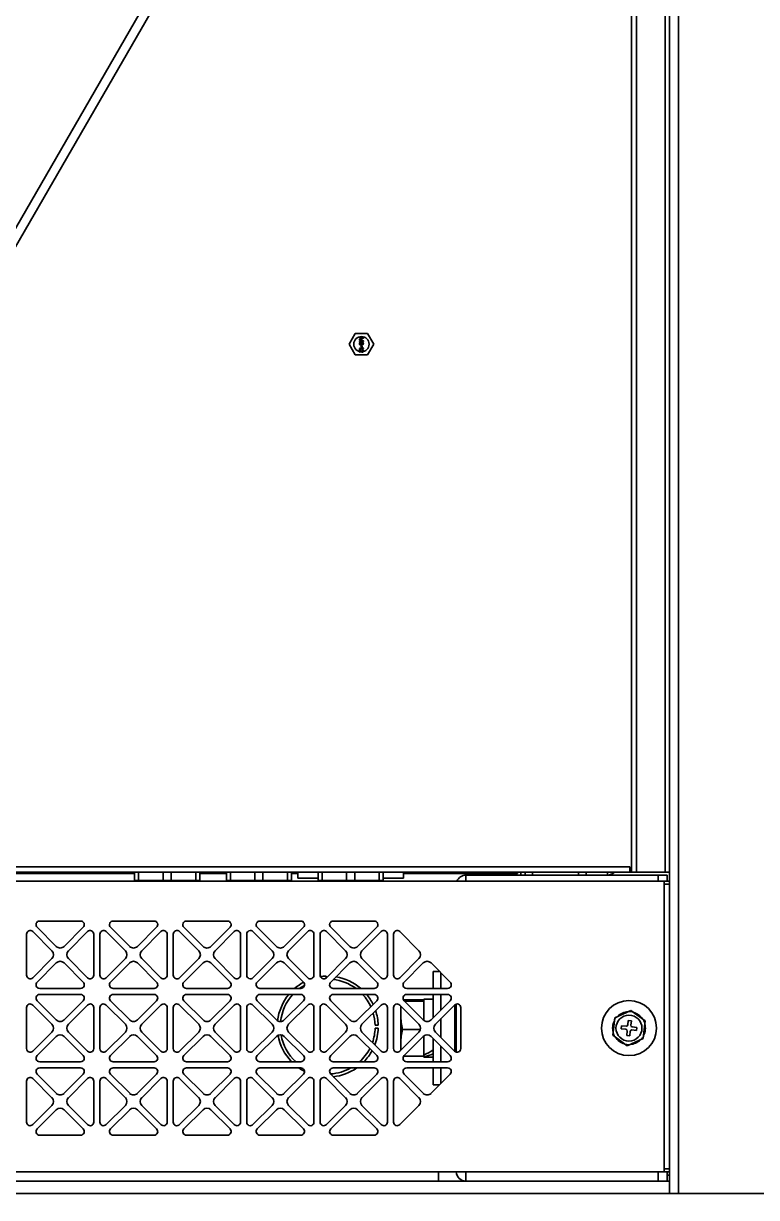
# Model space of a CAD drawing. Header units: millimetres. Extents: x 32496 to 166256, y 3504 to 23939.
# Drawn here: x 143531 to 143770.7, y 12233.9 to 12617.6 of the extents above; entities that cross this region are included whole.
import ezdxf

# ---------------------------------------------------------------- set-up
doc = ezdxf.new("R2010")
doc.units = ezdxf.units.MM
doc.layers.get('0').update_dxf_attribs({"lineweight": 35})
doc.layers.add('THICK', color=7, linetype='Continuous', lineweight=0)
doc.styles.add('TH_GBDIM', font='仿宋_GB2312.ttf', dxfattribs={"width": 0.8})
doc.dimstyles.new('TH_GBDIM', dxfattribs={"dimscale": 42, "dimtxt": 3, "dimasz": 3, "dimexe": 1.2, "dimexo": 0, "dimgap": 1, "dimtad": 1, "dimdec": 1, "dimdsep": 46, "dimtxsty": 'TH_GBDIM', "dimcen": 2.5, "dimdle": 252, "dimclrd": 4, "dimclre": 4, "dimclrt": 3, "dimadec": 0, "dimazin": 2, "dimtfac": 0.714286, "dimtdec": 1, "dimtmove": 0, "dimatfit": 3, "dimfxl": 1, "dimtolj": 1, "dimarcsym": 0})

# ---------------------------------------------------------------- blocks, each defined once
blk = doc.blocks.new('8-1250')
at = {"linetype": 'Continuous'}
for p, q in [((-4851.13, -32152.29), (-4851.13, -34671.29)), ((-4859.13, -33994.26), (-5247.12, -34666.29)), ((-4859.13, -34000.26), (-5243.66, -34666.29)), ((-4864.83, -34010.14), (-4864.83, -34566.29)), ((-4866.53, -34566.29), (-4866.53, -34013.08)), ((-4855.53, -34566.29), (-4855.53, -34040.26)), ((-4854.13, -34040.26), (-4854.13, -34671.29)), ((-4958.87, -34393.79), (-4956.85, -34390.29)), ((-4952.81, -34390.29), (-4956.85, -34390.29)), ((-4955.48, -34391.75), (-4955.48, -34391.59)), ((-4955.48, -34391.59), (-4954.18, -34391.59)), ((-4954.18, -34391.59), (-4954.18, -34391.83)), ((-4952.81, -34390.29), (-4950.79, -34393.79)), ((-4956.85, -34397.29), (-4958.87, -34393.79)), ((-4954.45, -34391.75), (-4955.48, -34391.75)), ((-4954.45, -34391.75), (-4955.48, -34392.13)), ((-4955.48, -34392.35), (-4955.48, -34392.13)), ((-4955.48, -34392.35), (-4954.45, -34392.73)), ((-4955.48, -34392.89), (-4955.48, -34392.73)), ((-4955.48, -34392.73), (-4954.45, -34392.73)), ((-4954.18, -34392.89), (-4955.48, -34392.89)), ((-4955.45, -34393.4), (-4955.48, -34393.54)), ((-4955.48, -34393.67), (-4955.48, -34393.54)), ((-4955.48, -34393.67), (-4955.45, -34393.81)), ((-4955.48, -34395.22), (-4955.48, -34395.06)), ((-4955.48, -34395.06), (-4954.4, -34395.06)), ((-4954.18, -34395.22), (-4955.48, -34395.22)), ((-4955.48, -34396.41), (-4955.48, -34395.43)), ((-4955.48, -34395.43), (-4955.34, -34395.43)), ((-4955.37, -34393.27), (-4955.45, -34393.4)), ((-4955.45, -34393.81), (-4955.37, -34393.95)), ((-4955.26, -34393.19), (-4955.37, -34393.27)), ((-4955.37, -34393.95), (-4955.26, -34394.03)), ((-4955.34, -34392.24), (-4954.18, -34391.83)), ((-4954.18, -34392.65), (-4955.34, -34392.24)), ((-4955.34, -34393.51), (-4955.31, -34393.43)), ((-4955.34, -34393.51), (-4955.34, -34393.7)), ((-4955.31, -34393.78), (-4955.34, -34393.7)), ((-4954.65, -34396.19), (-4955.34, -34395.43)), ((-4955.31, -34393.43), (-4955.26, -34393.35)), ((-4955.26, -34393.86), (-4955.31, -34393.78)), ((-4955.12, -34393.13), (-4955.26, -34393.19)), ((-4955.26, -34393.35), (-4955.17, -34393.3)), ((-4955.17, -34393.92), (-4955.26, -34393.86)), ((-4955.26, -34394.03), (-4955.12, -34394.08)), ((-4955.17, -34393.3), (-4955.09, -34393.27)), ((-4955.09, -34393.95), (-4955.17, -34393.92)), ((-4954.92, -34393.11), (-4955.12, -34393.13)), ((-4954.98, -34394.08), (-4955.12, -34394.08)), ((-4955.01, -34393.27), (-4955.09, -34393.27)), ((-4955.09, -34393.95), (-4955.01, -34393.95)), ((-4955.06, -34394.51), (-4955.06, -34394.46)), ((-4955.06, -34394.46), (-4954.87, -34394.46)), ((-4954.87, -34394.51), (-4955.06, -34394.51)), ((-4955.01, -34393.27), (-4954.92, -34393.3)), ((-4954.92, -34393.92), (-4955.01, -34393.95)), ((-4954.98, -34394.3), (-4955.01, -34394.32)), ((-4955.01, -34394.32), (-4954.87, -34394.46)), ((-4954.87, -34394.51), (-4955.01, -34394.65)), ((-4955.01, -34394.65), (-4954.98, -34394.68)), ((-4954.98, -34394.08), (-4954.84, -34394.03)), ((-4954.81, -34394.46), (-4954.98, -34394.3)), ((-4954.98, -34394.68), (-4954.81, -34394.51)), ((-4954.92, -34393.11), (-4954.73, -34393.11)), ((-4954.92, -34393.3), (-4954.87, -34393.35)), ((-4954.87, -34393.86), (-4954.92, -34393.92)), ((-4954.87, -34393.35), (-4954.81, -34393.43)), ((-4954.81, -34393.78), (-4954.87, -34393.86)), ((-4954.84, -34394.03), (-4954.76, -34393.95)), ((-4954.81, -34393.43), (-4954.79, -34393.51)), ((-4954.79, -34393.7), (-4954.81, -34393.78)), ((-4954.65, -34394.3), (-4954.81, -34394.46)), ((-4954.81, -34394.51), (-4954.65, -34394.68)), ((-4954.68, -34393.4), (-4954.79, -34393.24)), ((-4954.73, -34393.24), (-4954.79, -34393.24)), ((-4954.79, -34393.7), (-4954.79, -34393.51)), ((-4954.76, -34393.95), (-4954.68, -34393.81)), ((-4954.76, -34394.46), (-4954.62, -34394.32)), ((-4954.76, -34394.46), (-4954.56, -34394.46)), ((-4954.62, -34394.65), (-4954.76, -34394.51)), ((-4954.56, -34394.51), (-4954.76, -34394.51)), ((-4954.54, -34393.13), (-4954.73, -34393.11)), ((-4954.73, -34393.24), (-4954.56, -34393.27)), ((-4954.65, -34393.54), (-4954.68, -34393.4)), ((-4954.68, -34393.81), (-4954.65, -34393.67)), ((-4954.65, -34393.54), (-4954.65, -34393.67)), ((-4954.62, -34394.32), (-4954.65, -34394.3)), ((-4954.65, -34394.68), (-4954.62, -34394.65)), ((-4954.59, -34394.89), (-4954.4, -34395.06)), ((-4954.59, -34394.89), (-4954.37, -34394.89)), ((-4954.56, -34393.27), (-4954.48, -34393.3)), ((-4954.56, -34394.46), (-4954.56, -34394.51)), ((-4954.4, -34393.19), (-4954.54, -34393.13)), ((-4954.48, -34393.3), (-4954.4, -34393.35)), ((-4954.4, -34393.84), (-4954.48, -34393.89)), ((-4954.48, -34394.03), (-4954.48, -34393.89)), ((-4954.48, -34394.03), (-4954.4, -34394)), ((-4954.48, -34395.6), (-4954.48, -34395.46)), ((-4954.37, -34395.49), (-4954.48, -34395.46)), ((-4954.29, -34393.27), (-4954.4, -34393.19)), ((-4954.4, -34393.35), (-4954.34, -34393.43)), ((-4954.34, -34393.76), (-4954.4, -34393.84)), ((-4954.4, -34394), (-4954.29, -34393.92)), ((-4954.18, -34395.06), (-4954.37, -34394.89)), ((-4954.26, -34395.6), (-4954.37, -34395.49)), ((-4954.34, -34393.43), (-4954.32, -34393.51)), ((-4954.32, -34393.67), (-4954.34, -34393.76)), ((-4954.32, -34393.67), (-4954.32, -34393.51)), ((-4954.21, -34393.4), (-4954.29, -34393.27)), ((-4954.29, -34393.92), (-4954.21, -34393.78)), ((-4954.18, -34393.54), (-4954.21, -34393.4)), ((-4954.21, -34393.78), (-4954.18, -34393.65)), ((-4954.18, -34392.65), (-4954.18, -34392.89)), ((-4954.18, -34393.54), (-4954.18, -34393.65)), ((-4954.18, -34395.06), (-4954.18, -34395.22)), ((-4950.79, -34393.79), (-4952.81, -34397.29)), ((-4956.85, -34397.29), (-4952.81, -34397.29)), ((-4955.34, -34396.41), (-4955.48, -34396.41)), ((-4955.34, -34395.65), (-4955.34, -34396.41)), ((-4955.34, -34395.65), (-4954.73, -34396.33)), ((-4954.73, -34396.33), (-4954.65, -34396.38)), ((-4954.54, -34396.25), (-4954.65, -34396.19)), ((-4954.65, -34396.38), (-4954.54, -34396.41)), ((-4954.54, -34396.25), (-4954.48, -34396.25)), ((-4954.48, -34396.41), (-4954.54, -34396.41)), ((-4954.48, -34395.6), (-4954.4, -34395.65)), ((-4954.4, -34396.19), (-4954.48, -34396.25)), ((-4954.48, -34396.41), (-4954.37, -34396.38)), ((-4954.4, -34395.65), (-4954.34, -34395.73)), ((-4954.34, -34396.11), (-4954.4, -34396.19)), ((-4954.37, -34396.38), (-4954.26, -34396.27)), ((-4954.34, -34395.73), (-4954.32, -34395.87)), ((-4954.32, -34395.98), (-4954.34, -34396.11)), ((-4954.32, -34395.98), (-4954.32, -34395.87)), ((-4954.21, -34395.71), (-4954.26, -34395.6)), ((-4954.26, -34396.27), (-4954.21, -34396.17)), ((-4954.18, -34395.9), (-4954.21, -34395.71)), ((-4954.21, -34396.17), (-4954.18, -34396)), ((-4954.18, -34395.9), (-4954.18, -34396)), ((-5185.92, -34566.29), (-4864.83, -34566.29)), ((-5184.94, -34564.59), (-4867.03, -34564.59)), ((-5028.99, -34566.79), (-5176.1, -34566.79)), ((-5028.99, -34569.06), (-5028.99, -34566.29)), ((-5027.68, -34569.06), (-5027.68, -34566.29)), ((-5019.65, -34569.06), (-5019.65, -34566.29)), ((-5017.01, -34569.06), (-5017.01, -34566.29)), ((-5008.98, -34569.06), (-5008.98, -34566.29)), ((-5007.66, -34569.06), (-5007.66, -34566.29)), ((-4998.99, -34566.79), (-5007.66, -34566.79)), ((-4998.99, -34569.06), (-4998.99, -34566.29)), ((-4997.68, -34569.06), (-4997.68, -34566.29)), ((-4989.65, -34569.06), (-4989.65, -34566.29)), ((-4987.01, -34569.06), (-4987.01, -34566.29)), ((-4978.98, -34569.06), (-4978.98, -34566.29)), ((-4977.66, -34569.06), (-4977.66, -34566.29)), ((-4975.58, -34566.79), (-4977.66, -34566.79)), ((-4975.58, -34568.29), (-4975.58, -34566.29)), ((-4968.99, -34569.06), (-4968.99, -34566.29)), ((-4967.68, -34569.06), (-4967.68, -34566.29)), ((-4959.65, -34569.06), (-4959.65, -34566.29)), ((-4957.01, -34569.06), (-4957.01, -34566.29)), ((-4948.98, -34569.06), (-4948.98, -34566.29)), ((-4947.66, -34569.06), (-4947.66, -34566.29)), ((-4941.08, -34568.29), (-4941.08, -34566.29)), ((-4903.83, -34566.79), (-4941.08, -34566.79)), ((-4920.63, -34569.29), (-4920.63, -34567.29)), ((-4854.83, -34567.29), (-4920.63, -34567.29)), ((-4904.23, -34567.29), (-4904.23, -34566.79)), ((-4903.83, -34566.79), (-4903.83, -34566.29)), ((-4902.73, -34567.29), (-4902.73, -34566.29)), ((-4901.33, -34567.29), (-4901.33, -34566.29)), ((-4898.83, -34567.29), (-4898.83, -34566.29)), ((-4883.83, -34567.29), (-4883.83, -34566.29)), ((-4881.33, -34567.29), (-4881.33, -34566.29)), ((-4874.33, -34566.29), (-4874.33, -34567.29)), ((-4867.03, -34566.29), (-4867.03, -34564.59)), ((-4864.83, -34566.29), (-4854.13, -34566.29)), ((-4857.83, -34569.29), (-4857.83, -34567.29)), ((-4854.83, -34567.29), (-4854.83, -34569.29)), ((-5187.65, -34569.29), (-4854.13, -34569.29)), ((-5028.99, -34569.06), (-5007.66, -34569.06)), ((-4998.99, -34569.06), (-4977.66, -34569.06)), ((-4975.58, -34568.29), (-4968.99, -34568.29)), ((-4968.99, -34569.06), (-4947.66, -34569.06)), ((-4947.66, -34568.29), (-4941.08, -34568.29)), ((-4855.83, -34570.29), (-4855.83, -34569.29)), ((-4855.83, -34663.29), (-4855.83, -34570.29)), ((-4854.13, -34570.29), (-4855.83, -34570.29)), ((-5046.64, -34582.29), (-5060.02, -34582.29)), ((-5022.64, -34582.29), (-5036.02, -34582.29)), ((-4998.64, -34582.29), (-5012.02, -34582.29)), ((-4974.64, -34582.29), (-4988.02, -34582.29)), ((-4950.64, -34582.29), (-4964.02, -34582.29)), ((-5064.33, -34586.6), (-5064.33, -34599.98)), ((-5056.01, -34592.02), (-5062.28, -34585.75)), ((-5060.87, -34584.34), (-5054.6, -34590.6)), ((-5052.05, -34590.6), (-5045.79, -34584.34)), ((-5044.38, -34585.75), (-5050.64, -34592.02)), ((-5042.33, -34599.98), (-5042.33, -34586.6)), ((-5040.33, -34586.6), (-5040.33, -34599.98)), ((-5032.01, -34592.02), (-5038.28, -34585.75)), ((-5036.87, -34584.34), (-5030.6, -34590.6)), ((-5028.05, -34590.6), (-5021.79, -34584.34)), ((-5020.38, -34585.75), (-5026.64, -34592.02)), ((-5018.33, -34599.98), (-5018.33, -34586.6)), ((-5016.33, -34586.6), (-5016.33, -34599.98)), ((-5008.01, -34592.02), (-5014.28, -34585.75)), ((-5012.87, -34584.34), (-5006.6, -34590.6)), ((-5004.05, -34590.6), (-4997.79, -34584.34)), ((-4996.38, -34585.75), (-5002.64, -34592.02)), ((-4994.33, -34599.98), (-4994.33, -34586.6)), ((-4992.33, -34586.6), (-4992.33, -34599.98)), ((-4984.01, -34592.02), (-4990.28, -34585.75)), ((-4988.87, -34584.34), (-4982.6, -34590.6)), ((-4980.05, -34590.6), (-4973.79, -34584.34)), ((-4972.38, -34585.75), (-4978.64, -34592.02)), ((-4970.33, -34599.98), (-4970.33, -34586.6)), ((-4968.33, -34586.6), (-4968.33, -34599.98)), ((-4960.01, -34592.02), (-4966.28, -34585.75)), ((-4964.87, -34584.34), (-4958.6, -34590.6)), ((-4956.05, -34590.6), (-4949.79, -34584.34)), ((-4948.38, -34585.75), (-4954.64, -34592.02)), ((-4946.33, -34599.98), (-4946.33, -34586.6)), ((-4944.33, -34586.6), (-4944.33, -34599.98)), ((-4936.01, -34592.02), (-4942.28, -34585.75)), ((-5062.28, -34600.83), (-5056.01, -34594.56)), ((-5050.64, -34594.56), (-5044.38, -34600.83)), ((-5038.28, -34600.83), (-5032.01, -34594.56)), ((-5026.64, -34594.56), (-5020.38, -34600.83)), ((-5014.28, -34600.83), (-5008.01, -34594.56)), ((-5002.64, -34594.56), (-4996.38, -34600.83)), ((-4990.28, -34600.83), (-4984.01, -34594.56)), ((-4978.64, -34594.56), (-4972.38, -34600.83)), ((-4966.28, -34600.83), (-4960.01, -34594.56)), ((-4954.64, -34594.56), (-4948.38, -34600.83)), ((-4942.28, -34600.83), (-4936.01, -34594.56)), ((-5054.6, -34595.98), (-5060.87, -34602.24)), ((-5045.79, -34602.24), (-5052.05, -34595.98)), ((-5030.6, -34595.98), (-5036.87, -34602.24)), ((-5021.79, -34602.24), (-5028.05, -34595.98)), ((-5006.6, -34595.98), (-5012.87, -34602.24)), ((-4997.79, -34602.24), (-5004.05, -34595.98)), ((-4982.6, -34595.98), (-4988.87, -34602.24)), ((-4973.79, -34602.24), (-4980.05, -34595.98)), ((-4958.6, -34595.98), (-4964.87, -34602.24)), ((-4949.79, -34602.24), (-4956.05, -34595.98)), ((-4934.6, -34595.98), (-4940.87, -34602.24)), ((-4925.79, -34602.24), (-4932.05, -34595.98)), ((-4931.33, -34598.79), (-4931.33, -34604.29)), ((-4931.33, -34598.79), (-4929.24, -34598.79)), ((-4966.33, -34600.87), (-4966.33, -34600.3)), ((-4928.83, -34604.29), (-4928.83, -34599.2)), ((-5060.02, -34604.29), (-5046.64, -34604.29)), ((-5046.64, -34606.29), (-5060.02, -34606.29)), ((-5036.02, -34604.29), (-5022.64, -34604.29)), ((-5022.64, -34606.29), (-5036.02, -34606.29)), ((-5012.02, -34604.29), (-4998.64, -34604.29)), ((-4998.64, -34606.29), (-5012.02, -34606.29)), ((-4988.02, -34604.29), (-4974.64, -34604.29)), ((-4974.64, -34606.29), (-4988.02, -34606.29)), ((-4964.02, -34604.29), (-4950.64, -34604.29)), ((-4950.64, -34606.29), (-4964.02, -34606.29)), ((-4940.02, -34604.29), (-4926.64, -34604.29)), ((-4926.64, -34606.29), (-4940.02, -34606.29)), ((-4931.33, -34606.29), (-4931.33, -34613.87)), ((-4928.83, -34611.37), (-4928.83, -34606.29)), ((-5056.01, -34616.02), (-5062.28, -34609.75)), ((-5060.87, -34608.34), (-5054.6, -34614.6)), ((-5052.05, -34614.6), (-5045.79, -34608.34)), ((-5044.38, -34609.75), (-5050.64, -34616.02)), ((-5032.01, -34616.02), (-5038.28, -34609.75)), ((-5036.87, -34608.34), (-5030.6, -34614.6)), ((-5028.05, -34614.6), (-5021.79, -34608.34)), ((-5020.38, -34609.75), (-5026.64, -34616.02)), ((-5008.01, -34616.02), (-5014.28, -34609.75)), ((-5012.87, -34608.34), (-5006.6, -34614.6)), ((-5004.05, -34614.6), (-4997.79, -34608.34)), ((-4996.38, -34609.75), (-5002.64, -34616.02)), ((-4984.01, -34616.02), (-4990.28, -34609.75)), ((-4988.87, -34608.34), (-4982.6, -34614.6)), ((-4980.05, -34614.6), (-4973.79, -34608.34)), ((-4972.38, -34609.75), (-4978.64, -34616.02)), ((-4960.01, -34616.02), (-4966.28, -34609.75)), ((-4964.87, -34608.34), (-4958.6, -34614.6)), ((-4956.05, -34614.6), (-4949.79, -34608.34)), ((-4948.38, -34609.75), (-4954.64, -34616.02)), ((-4936.01, -34616.02), (-4942.28, -34609.75)), ((-4941.93, -34610.1), (-4941.93, -34624.47)), ((-4941.05, -34608.09), (-4934.43, -34608.09)), ((-4940.87, -34608.34), (-4934.6, -34614.6)), ((-4940.7, -34608.51), (-4934.43, -34608.51)), ((-4934.43, -34607.84), (-4934.43, -34608.41)), ((-4931.33, -34607.84), (-4934.43, -34607.84)), ((-4934.43, -34610.6), (-4934.43, -34608.41)), ((-4932.05, -34614.6), (-4925.79, -34608.34)), ((-4924.38, -34609.75), (-4930.64, -34616.02)), ((-4924.33, -34609.71), (-4924.33, -34624.87)), ((-4923.83, -34609.79), (-4924.33, -34609.79)), ((-4923.83, -34625.13), (-4923.83, -34609.45)), ((-5064.33, -34610.6), (-5064.33, -34623.98)), ((-5042.33, -34623.98), (-5042.33, -34610.6)), ((-5040.33, -34610.6), (-5040.33, -34623.98)), ((-5018.33, -34623.98), (-5018.33, -34610.6)), ((-5016.33, -34610.6), (-5016.33, -34623.98)), ((-4994.33, -34623.98), (-4994.33, -34610.6)), ((-4992.33, -34610.6), (-4992.33, -34623.98)), ((-4970.33, -34623.98), (-4970.33, -34610.6)), ((-4968.33, -34610.6), (-4968.33, -34623.98)), ((-4946.33, -34623.98), (-4946.33, -34610.6)), ((-4944.33, -34610.6), (-4944.33, -34623.98)), ((-4934.43, -34610.6), (-4934.43, -34614.74)), ((-4928.83, -34620.37), (-4928.83, -34614.2)), ((-4922.33, -34623.98), (-4922.33, -34610.6)), ((-4872.61, -34619.63), (-4871.99, -34613.89)), ((-4871.99, -34613.89), (-4866.71, -34611.55)), ((-4866.71, -34611.55), (-4862.05, -34614.95)), ((-4950.34, -34616.29), (-4949.34, -34616.29)), ((-4949.34, -34617.29), (-4950.34, -34617.29)), ((-4941.42, -34617.71), (-4935.54, -34617.71)), ((-4869.87, -34617.52), (-4869.76, -34616.53)), ((-4868.38, -34617.68), (-4869.87, -34617.52)), ((-4869.76, -34616.53), (-4868.27, -34616.69)), ((-4867.72, -34616.24), (-4867.56, -34614.75)), ((-4867.56, -34614.75), (-4866.56, -34614.86)), ((-4866.56, -34614.86), (-4866.72, -34616.35)), ((-4864.9, -34618.05), (-4866.39, -34617.89)), ((-4866.28, -34616.9), (-4864.79, -34617.06)), ((-4864.79, -34617.06), (-4864.9, -34618.05)), ((-4862.66, -34620.69), (-4862.05, -34614.95)), ((-5062.28, -34624.83), (-5056.01, -34618.56)), ((-5054.6, -34619.98), (-5060.87, -34626.24)), ((-5045.79, -34626.24), (-5052.05, -34619.98)), ((-5050.64, -34618.56), (-5044.38, -34624.83)), ((-5038.28, -34624.83), (-5032.01, -34618.56)), ((-5030.6, -34619.98), (-5036.87, -34626.24)), ((-5021.79, -34626.24), (-5028.05, -34619.98)), ((-5026.64, -34618.56), (-5020.38, -34624.83)), ((-5014.28, -34624.83), (-5008.01, -34618.56)), ((-5006.6, -34619.98), (-5012.87, -34626.24)), ((-4997.79, -34626.24), (-5004.05, -34619.98)), ((-5002.64, -34618.56), (-4996.38, -34624.83)), ((-4990.28, -34624.83), (-4984.01, -34618.56)), ((-4982.6, -34619.98), (-4988.87, -34626.24)), ((-4973.79, -34626.24), (-4980.05, -34619.98)), ((-4978.64, -34618.56), (-4972.38, -34624.83)), ((-4966.28, -34624.83), (-4960.01, -34618.56)), ((-4958.6, -34619.98), (-4964.87, -34626.24)), ((-4949.79, -34626.24), (-4956.05, -34619.98)), ((-4954.64, -34618.56), (-4948.38, -34624.83)), ((-4942.28, -34624.83), (-4936.01, -34618.56)), ((-4934.6, -34619.98), (-4940.87, -34626.24)), ((-4934.43, -34619.83), (-4934.43, -34624.49)), ((-4925.79, -34626.24), (-4932.05, -34619.98)), ((-4931.33, -34620.7), (-4931.33, -34628.29)), ((-4930.64, -34618.56), (-4924.38, -34624.83)), ((-4867.94, -34623.03), (-4872.61, -34619.63)), ((-4868.09, -34619.72), (-4867.93, -34618.23)), ((-4867.1, -34619.83), (-4868.09, -34619.72)), ((-4862.66, -34620.69), (-4867.94, -34623.03)), ((-4866.94, -34618.34), (-4867.1, -34619.83)), ((-4934.43, -34626.49), (-4934.43, -34624.49)), ((-4928.83, -34628.29), (-4928.83, -34623.2)), ((-4924.33, -34624.79), (-4923.83, -34624.79)), ((-5060.02, -34628.29), (-5046.64, -34628.29)), ((-5036.02, -34628.29), (-5022.64, -34628.29)), ((-5012.02, -34628.29), (-4998.64, -34628.29)), ((-4988.02, -34628.29), (-4974.64, -34628.29)), ((-4964.02, -34628.29), (-4950.64, -34628.29)), ((-4941.05, -34626.49), (-4934.43, -34626.49)), ((-4940.02, -34628.29), (-4926.64, -34628.29)), ((-4934.43, -34626.49), (-4934.43, -34626.74)), ((-4931.33, -34626.74), (-4934.43, -34626.74)), ((-5060.87, -34632.34), (-5054.6, -34638.6)), ((-5046.64, -34630.29), (-5060.02, -34630.29)), ((-5052.05, -34638.6), (-5045.79, -34632.34)), ((-5036.87, -34632.34), (-5030.6, -34638.6)), ((-5022.64, -34630.29), (-5036.02, -34630.29)), ((-5028.05, -34638.6), (-5021.79, -34632.34)), ((-5012.87, -34632.34), (-5006.6, -34638.6)), ((-4998.64, -34630.29), (-5012.02, -34630.29)), ((-5004.05, -34638.6), (-4997.79, -34632.34)), ((-4988.87, -34632.34), (-4982.6, -34638.6)), ((-4974.64, -34630.29), (-4988.02, -34630.29)), ((-4980.05, -34638.6), (-4973.79, -34632.34)), ((-4964.87, -34632.34), (-4958.6, -34638.6)), ((-4950.64, -34630.29), (-4964.02, -34630.29)), ((-4956.05, -34638.6), (-4949.79, -34632.34)), ((-4940.87, -34632.34), (-4934.6, -34638.6)), ((-4926.64, -34630.29), (-4940.02, -34630.29)), ((-4932.05, -34638.6), (-4925.79, -34632.34)), ((-4931.33, -34630.29), (-4931.33, -34635.79)), ((-4928.83, -34635.37), (-4928.83, -34630.29)), ((-5064.33, -34634.6), (-5064.33, -34647.98)), ((-5056.01, -34640.02), (-5062.28, -34633.75)), ((-5044.38, -34633.75), (-5050.64, -34640.02)), ((-5042.33, -34647.98), (-5042.33, -34634.6)), ((-5040.33, -34634.6), (-5040.33, -34647.98)), ((-5032.01, -34640.02), (-5038.28, -34633.75)), ((-5020.38, -34633.75), (-5026.64, -34640.02)), ((-5018.33, -34647.98), (-5018.33, -34634.6)), ((-5016.33, -34634.6), (-5016.33, -34647.98)), ((-5008.01, -34640.02), (-5014.28, -34633.75)), ((-4996.38, -34633.75), (-5002.64, -34640.02)), ((-4994.33, -34647.98), (-4994.33, -34634.6)), ((-4992.33, -34634.6), (-4992.33, -34647.98)), ((-4984.01, -34640.02), (-4990.28, -34633.75)), ((-4972.38, -34633.75), (-4978.64, -34640.02)), ((-4970.33, -34647.98), (-4970.33, -34634.6)), ((-4968.33, -34634.6), (-4968.33, -34647.98)), ((-4960.01, -34640.02), (-4966.28, -34633.75)), ((-4948.38, -34633.75), (-4954.64, -34640.02)), ((-4946.33, -34647.98), (-4946.33, -34634.6)), ((-4944.33, -34634.6), (-4944.33, -34647.98)), ((-4936.01, -34640.02), (-4942.28, -34633.75)), ((-4931.33, -34635.79), (-4929.24, -34635.79)), ((-5062.28, -34648.83), (-5056.01, -34642.56)), ((-5054.6, -34643.98), (-5060.87, -34650.24)), ((-5045.79, -34650.24), (-5052.05, -34643.98)), ((-5050.64, -34642.56), (-5044.38, -34648.83)), ((-5038.28, -34648.83), (-5032.01, -34642.56)), ((-5030.6, -34643.98), (-5036.87, -34650.24)), ((-5021.79, -34650.24), (-5028.05, -34643.98)), ((-5026.64, -34642.56), (-5020.38, -34648.83)), ((-5014.28, -34648.83), (-5008.01, -34642.56)), ((-5006.6, -34643.98), (-5012.87, -34650.24)), ((-4997.79, -34650.24), (-5004.05, -34643.98)), ((-5002.64, -34642.56), (-4996.38, -34648.83)), ((-4990.28, -34648.83), (-4984.01, -34642.56)), ((-4982.6, -34643.98), (-4988.87, -34650.24)), ((-4973.79, -34650.24), (-4980.05, -34643.98)), ((-4978.64, -34642.56), (-4972.38, -34648.83)), ((-4966.28, -34648.83), (-4960.01, -34642.56)), ((-4958.6, -34643.98), (-4964.87, -34650.24)), ((-4949.79, -34650.24), (-4956.05, -34643.98)), ((-4954.64, -34642.56), (-4948.38, -34648.83)), ((-4942.28, -34648.83), (-4936.01, -34642.56)), ((-5060.02, -34652.29), (-5046.64, -34652.29)), ((-5036.02, -34652.29), (-5022.64, -34652.29)), ((-5012.02, -34652.29), (-4998.64, -34652.29)), ((-4988.02, -34652.29), (-4974.64, -34652.29)), ((-4964.02, -34652.29), (-4950.64, -34652.29)), ((-4855.83, -34664.29), (-4855.83, -34663.29)), ((-4855.83, -34663.29), (-4854.13, -34663.29)), ((-5242.5, -34664.29), (-4854.13, -34664.29)), ((-4854.13, -34667.29), (-5203.66, -34667.29)), ((-4929.63, -34667.29), (-4929.63, -34664.29)), ((-4920.63, -34664.29), (-4920.63, -34667.29)), ((-4857.83, -34667.29), (-4857.83, -34664.29)), ((-4854.83, -34664.29), (-4854.83, -34664.88)), ((-4854.83, -34664.88), (-4854.83, -34667.29)), ((-4854.13, -34665.29), (-4854.83, -34665.29)), ((-4851.13, -34671.29), (-5208.66, -34671.29)), ((-4754.13, -34671.29), (-4854.13, -34671.29))]:
    blk.add_line(p, q, dxfattribs=at)
for centre, radius in [((-4954.83, -34393.79), 2.5), ((-4867.33, -34617.29), 9), ((-4867.33, -34617.29), 4.25)]:
    blk.add_circle(centre, radius, dxfattribs=at)
for centre, radius, start, end in [((-4920.63, -34570.49), 3.2, 90, 157.8523), ((-4874.33, -34564.29), 3, 270, 317.7058), ((-5060.02, -34583.49), 1.2, 90, 225), ((-5046.64, -34583.49), 1.2, 315, 90), ((-5036.02, -34583.49), 1.2, 90, 225), ((-5022.64, -34583.49), 1.2, 315, 90), ((-5012.02, -34583.49), 1.2, 90, 225), ((-4998.64, -34583.49), 1.2, 315, 90), ((-4988.02, -34583.49), 1.2, 90, 225), ((-4974.64, -34583.49), 1.2, 315, 90), ((-4964.02, -34583.49), 1.2, 90, 225), ((-4950.64, -34583.49), 1.2, 315, 90), ((-5063.13, -34586.6), 1.2, 45, 180), ((-5043.53, -34586.6), 1.2, 0, 135), ((-5039.13, -34586.6), 1.2, 45, 180), ((-5019.53, -34586.6), 1.2, 0, 135), ((-5015.13, -34586.6), 1.2, 45, 180), ((-4995.53, -34586.6), 1.2, 0, 135), ((-4991.13, -34586.6), 1.2, 45, 180), ((-4971.53, -34586.6), 1.2, 0, 135), ((-4967.13, -34586.6), 1.2, 45, 180), ((-4947.53, -34586.6), 1.2, 0, 135), ((-4943.13, -34586.6), 1.2, 45, 180), ((-5053.33, -34589.33), 1.8, 225, 315), ((-5029.33, -34589.33), 1.8, 225, 315), ((-5005.33, -34589.33), 1.8, 225, 315), ((-4981.33, -34589.33), 1.8, 225, 315), ((-4957.33, -34589.33), 1.8, 225, 315), ((-5057.29, -34593.29), 1.8, 315, 45), ((-5049.37, -34593.29), 1.8, 135, 225), ((-5033.29, -34593.29), 1.8, 315, 45), ((-5025.37, -34593.29), 1.8, 135, 225), ((-5009.29, -34593.29), 1.8, 315, 45), ((-5001.37, -34593.29), 1.8, 135, 225), ((-4985.29, -34593.29), 1.8, 315, 45), ((-4977.37, -34593.29), 1.8, 135, 225), ((-4961.29, -34593.29), 1.8, 315, 45), ((-4953.37, -34593.29), 1.8, 135, 225), ((-4937.29, -34593.29), 1.8, 315, 45), ((-5053.33, -34597.25), 1.8, 45, 135), ((-5029.33, -34597.25), 1.8, 45, 135), ((-5005.33, -34597.25), 1.8, 45, 135), ((-4981.33, -34597.25), 1.8, 45, 135), ((-4957.33, -34597.25), 1.8, 45, 135), ((-4933.33, -34597.25), 1.8, 45, 135), ((-5063.13, -34599.98), 1.2, 180, 315), ((-5060.02, -34603.09), 1.2, 135, 270), ((-5046.64, -34603.09), 1.2, 270, 45), ((-5043.53, -34599.98), 1.2, 225, 0), ((-5039.13, -34599.98), 1.2, 180, 315), ((-5036.02, -34603.09), 1.2, 135, 270), ((-5022.64, -34603.09), 1.2, 270, 45), ((-5019.53, -34599.98), 1.2, 225, 0), ((-5015.13, -34599.98), 1.2, 180, 315), ((-5012.02, -34603.09), 1.2, 135, 270), ((-4998.64, -34603.09), 1.2, 270, 45), ((-4995.53, -34599.98), 1.2, 225, 0), ((-4991.13, -34599.98), 1.2, 180, 315), ((-4988.02, -34603.09), 1.2, 135, 270), ((-4965.83, -34616.79), 16.5, 118.6258, 130.6683), ((-4974.64, -34603.09), 1.2, 270, 45), ((-4971.53, -34599.98), 1.2, 225, 0), ((-4967.13, -34599.98), 1.2, 180, 315), ((-4965.83, -34616.79), 16.5, 91.7365, 98.3444), ((-4964.02, -34603.09), 1.2, 135, 270), ((-4965.83, -34616.79), 15.5, 53.8624, 83.3437), ((-4965.83, -34616.79), 16.5, 49.3326, 80.6487), ((-4950.64, -34603.09), 1.2, 270, 45), ((-4947.53, -34599.98), 1.2, 225, 0), ((-4943.13, -34599.98), 1.2, 180, 315), ((-4940.02, -34603.09), 1.2, 135, 270), ((-4926.64, -34603.09), 1.2, 270, 45), ((-5060.02, -34607.49), 1.2, 90, 225), ((-5046.64, -34607.49), 1.2, 315, 90), ((-5036.02, -34607.49), 1.2, 90, 225), ((-5022.64, -34607.49), 1.2, 315, 90), ((-5012.02, -34607.49), 1.2, 90, 225), ((-4998.64, -34607.49), 1.2, 315, 90), ((-4988.02, -34607.49), 1.2, 90, 225), ((-4965.83, -34616.79), 16.5, 140.4498, 173.3933), ((-4965.83, -34616.79), 15.5, 137.2859, 173.8028), ((-4965.83, -34616.79), 15.5, 119.5881, 126.1377), ((-4974.64, -34607.49), 1.2, 315, 90), ((-4964.02, -34607.49), 1.2, 90, 225), ((-4965.83, -34616.79), 15.5, 24.7281, 42.7133), ((-4965.83, -34616.79), 16.5, 26.0213, 39.5497), ((-4950.64, -34607.49), 1.2, 315, 90), ((-4940.02, -34607.49), 1.2, 90, 225), ((-4926.64, -34607.49), 1.2, 315, 90), ((-5063.13, -34610.6), 1.2, 45, 180), ((-5043.53, -34610.6), 1.2, 0, 135), ((-5039.13, -34610.6), 1.2, 45, 180), ((-5019.53, -34610.6), 1.2, 0, 135), ((-5015.13, -34610.6), 1.2, 45, 180), ((-4995.53, -34610.6), 1.2, 0, 135), ((-4991.13, -34610.6), 1.2, 45, 180), ((-4971.53, -34610.6), 1.2, 0, 135), ((-4967.13, -34610.6), 1.2, 45, 180), ((-4947.53, -34610.6), 1.2, 0, 135), ((-4943.13, -34610.6), 1.2, 45, 180), ((-4923.53, -34610.6), 1.2, 0, 135), ((-4965.83, -34616.79), 15.5, 1.8486, 16.5924), ((-4965.83, -34616.79), 16.5, 1.7365, 18.459), ((-4867.33, -34617.29), 5.47, 137.9086, 149.8935), ((-4867.33, -34617.29), 5.35, 93.0614, 134.7408), ((-4867.33, -34617.29), 5.47, 77.9086, 89.8935), ((-4867.33, -34617.29), 5.35, 33.0614, 74.7408), ((-5057.29, -34617.29), 1.8, 315, 45), ((-5053.33, -34613.33), 1.8, 225, 315), ((-5049.37, -34617.29), 1.8, 135, 225), ((-5033.29, -34617.29), 1.8, 315, 45), ((-5029.33, -34613.33), 1.8, 225, 315), ((-5025.37, -34617.29), 1.8, 135, 225), ((-5009.29, -34617.29), 1.8, 315, 45), ((-5005.33, -34613.33), 1.8, 225, 315), ((-5001.37, -34617.29), 1.8, 135, 225), ((-4985.29, -34617.29), 1.8, 315, 45), ((-4981.33, -34613.33), 1.8, 225, 315), ((-4977.37, -34617.29), 1.8, 135, 225), ((-4961.29, -34617.29), 1.8, 315, 45), ((-4957.33, -34613.33), 1.8, 225, 315), ((-4953.37, -34617.29), 1.8, 135, 225), ((-4965.83, -34616.79), 15.5, 340.452, 358.1514), ((-4965.83, -34616.79), 16.5, 338.812, 358.2635), ((-4937.29, -34617.29), 1.8, 315, 45), ((-4933.33, -34613.33), 1.8, 225, 315), ((-4929.37, -34617.29), 1.8, 135, 225), ((-4867.33, -34617.29), 5.35, 153.0614, 194.7408), ((-4868.43, -34618.18), 0.5, 353.9011, 83.9011), ((-4868.22, -34616.19), 0.5, 263.9011, 353.9011), ((-4866.44, -34618.39), 0.5, 83.9011, 173.9011), ((-4866.23, -34616.4), 0.5, 173.9011, 263.9011), ((-4867.33, -34617.29), 5.47, 17.9086, 29.8935), ((-4867.33, -34617.29), 5.35, 333.0614, 14.7408), ((-5053.33, -34621.25), 1.8, 45, 135), ((-5029.33, -34621.25), 1.8, 45, 135), ((-5005.33, -34621.25), 1.8, 45, 135), ((-4981.33, -34621.25), 1.8, 45, 135), ((-4965.83, -34616.79), 16.5, 189.8605, 224.2208), ((-4965.83, -34616.79), 15.5, 189.9879, 227.9882), ((-4957.33, -34621.25), 1.8, 45, 135), ((-4933.33, -34621.25), 1.8, 45, 135), ((-4867.33, -34617.29), 5.47, 197.9086, 209.8935), ((-4867.33, -34617.29), 5.35, 213.0614, 254.7408), ((-4867.33, -34617.29), 5.35, 273.0614, 314.7408), ((-4867.33, -34617.29), 5.47, 317.9086, 329.8935), ((-5063.13, -34623.98), 1.2, 180, 315), ((-5043.53, -34623.98), 1.2, 225, 0), ((-5039.13, -34623.98), 1.2, 180, 315), ((-5019.53, -34623.98), 1.2, 225, 0), ((-5015.13, -34623.98), 1.2, 180, 315), ((-4995.53, -34623.98), 1.2, 225, 0), ((-4991.13, -34623.98), 1.2, 180, 315), ((-4971.53, -34623.98), 1.2, 225, 0), ((-4967.13, -34623.98), 1.2, 180, 315), ((-4965.83, -34616.79), 15.5, 312.0115, 332.4985), ((-4965.83, -34616.79), 16.5, 315.7805, 331.4162), ((-4947.53, -34623.98), 1.2, 225, 0), ((-4943.13, -34623.98), 1.2, 180, 315), ((-4923.53, -34623.98), 1.2, 225, 0), ((-4867.33, -34617.29), 5.47, 257.9086, 269.8935), ((-5060.02, -34627.09), 1.2, 135, 270), ((-5046.64, -34627.09), 1.2, 270, 45), ((-5036.02, -34627.09), 1.2, 135, 270), ((-5022.64, -34627.09), 1.2, 270, 45), ((-5012.02, -34627.09), 1.2, 135, 270), ((-4998.64, -34627.09), 1.2, 270, 45), ((-4988.02, -34627.09), 1.2, 135, 270), ((-4974.64, -34627.09), 1.2, 270, 45), ((-4964.02, -34627.09), 1.2, 135, 270), ((-4950.64, -34627.09), 1.2, 270, 45), ((-4940.02, -34627.09), 1.2, 135, 270), ((-4926.64, -34627.09), 1.2, 270, 45), ((-5063.13, -34634.6), 1.2, 45, 180), ((-5060.02, -34631.49), 1.2, 90, 225), ((-5046.64, -34631.49), 1.2, 315, 90), ((-5043.53, -34634.6), 1.2, 0, 135), ((-5039.13, -34634.6), 1.2, 45, 180), ((-5036.02, -34631.49), 1.2, 90, 225), ((-5022.64, -34631.49), 1.2, 315, 90), ((-5019.53, -34634.6), 1.2, 0, 135), ((-5015.13, -34634.6), 1.2, 45, 180), ((-5012.02, -34631.49), 1.2, 90, 225), ((-4998.64, -34631.49), 1.2, 315, 90), ((-4995.53, -34634.6), 1.2, 0, 135), ((-4991.13, -34634.6), 1.2, 45, 180), ((-4988.02, -34631.49), 1.2, 90, 225), ((-4965.83, -34616.79), 16.5, 235.0154, 242.492), ((-4974.64, -34631.49), 1.2, 315, 90), ((-4971.53, -34634.6), 1.2, 0, 135), ((-4967.13, -34634.6), 1.2, 45, 180), ((-4964.02, -34631.49), 1.2, 90, 225), ((-4965.83, -34616.79), 15.5, 273.3007, 299.2825), ((-4965.83, -34616.79), 16.5, 276.262, 304.9849), ((-4950.64, -34631.49), 1.2, 315, 90), ((-4947.53, -34634.6), 1.2, 0, 135), ((-4943.13, -34634.6), 1.2, 45, 180), ((-4940.02, -34631.49), 1.2, 90, 225), ((-4926.64, -34631.49), 1.2, 315, 90), ((-5057.29, -34641.29), 1.8, 315, 45), ((-5053.33, -34637.33), 1.8, 225, 315), ((-5049.37, -34641.29), 1.8, 135, 225), ((-5033.29, -34641.29), 1.8, 315, 45), ((-5029.33, -34637.33), 1.8, 225, 315), ((-5025.37, -34641.29), 1.8, 135, 225), ((-5009.29, -34641.29), 1.8, 315, 45), ((-5005.33, -34637.33), 1.8, 225, 315), ((-5001.37, -34641.29), 1.8, 135, 225), ((-4985.29, -34641.29), 1.8, 315, 45), ((-4981.33, -34637.33), 1.8, 225, 315), ((-4977.37, -34641.29), 1.8, 135, 225), ((-4961.29, -34641.29), 1.8, 315, 45), ((-4957.33, -34637.33), 1.8, 225, 315), ((-4953.37, -34641.29), 1.8, 135, 225), ((-4937.29, -34641.29), 1.8, 315, 45), ((-4933.33, -34637.33), 1.8, 225, 315), ((-5053.33, -34645.25), 1.8, 45, 135), ((-5029.33, -34645.25), 1.8, 45, 135), ((-5005.33, -34645.25), 1.8, 45, 135), ((-4981.33, -34645.25), 1.8, 45, 135), ((-4957.33, -34645.25), 1.8, 45, 135), ((-5063.13, -34647.98), 1.2, 180, 315), ((-5043.53, -34647.98), 1.2, 225, 0), ((-5039.13, -34647.98), 1.2, 180, 315), ((-5019.53, -34647.98), 1.2, 225, 0), ((-5015.13, -34647.98), 1.2, 180, 315), ((-4995.53, -34647.98), 1.2, 225, 0), ((-4991.13, -34647.98), 1.2, 180, 315), ((-4971.53, -34647.98), 1.2, 225, 0), ((-4967.13, -34647.98), 1.2, 180, 315), ((-4947.53, -34647.98), 1.2, 225, 0), ((-4943.13, -34647.98), 1.2, 180, 315), ((-5060.02, -34651.09), 1.2, 135, 270), ((-5046.64, -34651.09), 1.2, 270, 45), ((-5036.02, -34651.09), 1.2, 135, 270), ((-5022.64, -34651.09), 1.2, 270, 45), ((-5012.02, -34651.09), 1.2, 135, 270), ((-4998.64, -34651.09), 1.2, 270, 45), ((-4988.02, -34651.09), 1.2, 135, 270), ((-4974.64, -34651.09), 1.2, 270, 45), ((-4964.02, -34651.09), 1.2, 135, 270), ((-4950.64, -34651.09), 1.2, 270, 45), ((-4920.63, -34664.09), 3.2, 183.655, 270)]:
    blk.add_arc(centre, radius, start, end, dxfattribs=at)
for centre, start_param, end_param in [((-4933.53, -34617.29), -2.209288, -1.87893), ((-4931.33, -34617.29), -2.448792, -2.114562)]:
    blk.add_ellipse(centre, major_axis=(8.09, 8.09), ratio=0.60456, start_param=start_param, end_param=end_param, dxfattribs=at)
for points, knots in [([(-5025.53, -34569.16), (-5025.53, -34569.16), (-5025.54, -34569.16), (-5025.53, -34569.15), (-5025.53, -34569.15)], [0, 0, 0, 0, 0.500735, 1, 1, 1, 1]), ([(-4995.53, -34569.16), (-4995.53, -34569.16), (-4995.54, -34569.16), (-4995.53, -34569.15), (-4995.53, -34569.15)], [0, 0, 0, 0, 0.500735, 1, 1, 1, 1]), ([(-4965.53, -34569.16), (-4965.53, -34569.16), (-4965.54, -34569.16), (-4965.53, -34569.15), (-4965.53, -34569.15)], [0, 0, 0, 0, 0.500735, 1, 1, 1, 1]), ([(-4941.93, -34613.11), (-4941.93, -34613.88), (-4941.83, -34615.42), (-4941.58, -34616.95), (-4941.42, -34617.71)], [0, 0, 0, 0, 0.499364, 1, 1, 1, 1]), ([(-4941.42, -34617.71), (-4941.58, -34618.43), (-4941.83, -34619.89), (-4941.93, -34621.36), (-4941.93, -34622.1)], [0, 0, 0, 0, 0.500908, 1, 1, 1, 1])]:
    blk.add_open_spline(points, degree=3, knots=knots, dxfattribs=at)

msp = doc.modelspace()

# ---------------------------------------------------------------- block references
at = {"color": 6}
msp.add_blockref('8-1250', (148596.331, 46906.597), dxfattribs=at)

# ---------------------------------------------------------------- leaders
at = {"layer": 'THICK', "lineweight": -3}
msp.add_leader([(146450.599, 13213.889), (145599.61, 11716.687), (143661.118, 11716.687)], dimstyle='TH_GBDIM', override={"dimscale": 30, "dimarcsym": 2}, dxfattribs=at)

doc.saveas('drawing.dxf')
